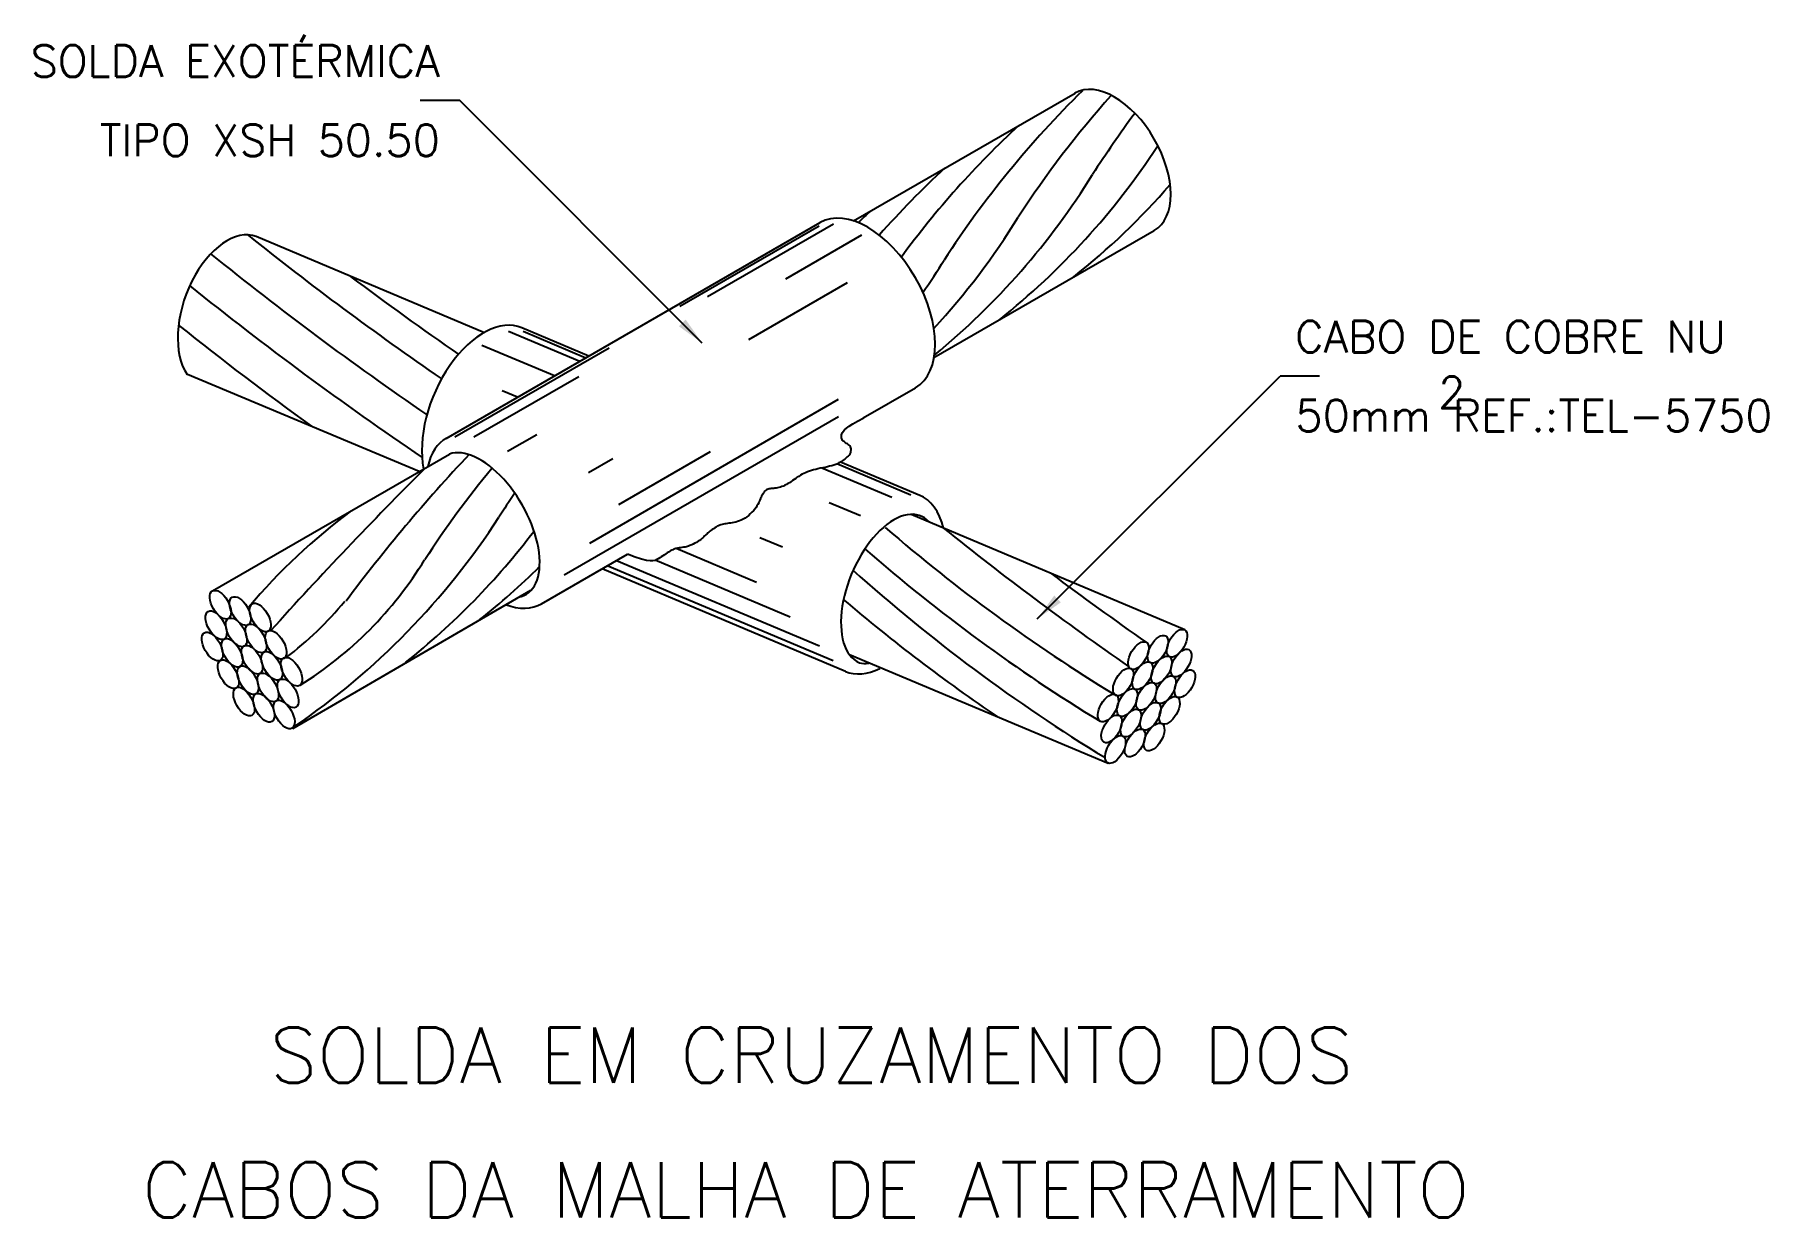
# Model space of a CAD drawing. Header units: millimetres. Extents: x -6624.7 to -6613.8, y -4655.6 to -4648.2.
import ezdxf
from ezdxf.enums import TextEntityAlignment as Align

# ---------------------------------------------------------------- set-up
doc = ezdxf.new("R2010")
doc.units = ezdxf.units.MM
doc.header["$LTSCALE"] = 10
doc.layers.add('Termotécnica', color=7, linetype='Continuous')
doc.styles.add('r140', font='romans.shx')
doc.styles.add('r80', font='romans.shx')

msp = doc.modelspace()

# ---------------------------------------------------------------- linework, layer by layer
at = {"layer": 'Termotécnica', "color": 2}
for p, q in [((-6622.053, -4648.579), (-6622.303, -4648.579)), ((-6620.518, -4650.114), (-6622.053, -4648.579)), ((-6619.561, -4649.34), (-6618.159, -4648.533)), ((-6621.896, -4650.049), (-6623.341, -4649.439)), ((-6619.052, -4650.204), (-6617.658, -4649.402)), ((-6622.31, -4650.927), (-6623.776, -4650.313)), ((-6618.398, -4651.859), (-6616.862, -4650.323)), ((-6616.612, -4650.323), (-6616.862, -4650.323)), ((-6623.618, -4651.682), (-6622.117, -4650.816)), ((-6617.465, -4651.928), (-6619.196, -4651.198)), ((-6623.108, -4652.553), (-6621.602, -4651.677)), ((-6617.95, -4652.774), (-6619.586, -4652.087))]:
    msp.add_line(p, q, dxfattribs=at)
at = {"layer": 'Termotécnica', "color": 3, "linetype": 'Continuous'}
for p, q in [((-6622.139, -4650.717), (-6619.773, -4649.351)), ((-6619.778, -4649.373), (-6620.66, -4649.882)), ((-6619.688, -4649.361), (-6620.485, -4649.821)), ((-6619.99, -4649.707), (-6619.509, -4649.429)), ((-6620.223, -4650.09), (-6619.6, -4649.731)), ((-6621.743, -4650.038), (-6621.292, -4650.228)), ((-6621.236, -4650.196), (-6621.66, -4650.017)), ((-6621.652, -4650.038), (-6621.254, -4650.206)), ((-6622.084, -4650.707), (-6621.107, -4650.143)), ((-6621.453, -4650.321), (-6621.912, -4650.128)), ((-6621.963, -4650.707), (-6621.299, -4650.324)), ((-6621.688, -4650.456), (-6621.784, -4650.416)), ((-6619.499, -4650.587), (-6619.169, -4650.397)), ((-6621.23, -4651.379), (-6619.655, -4650.469)), ((-6619.655, -4650.58), (-6621.392, -4651.583)), ((-6621.751, -4650.798), (-6621.565, -4650.691)), ((-6621.237, -4650.933), (-6621.084, -4650.844)), ((-6621.046, -4651.134), (-6620.466, -4650.799)), ((-6619.685, -4650.886), (-6619.698, -4650.89)), ((-6619.673, -4650.882), (-6619.685, -4650.886)), ((-6619.663, -4650.877), (-6619.673, -4650.882)), ((-6619.198, -4651.076), (-6619.666, -4650.878)), ((-6619.653, -4650.872), (-6619.663, -4650.877)), ((-6619.644, -4650.868), (-6619.653, -4650.872)), ((-6619.635, -4650.862), (-6619.644, -4650.868)), ((-6619.142, -4651.078), (-6619.643, -4650.867)), ((-6619.628, -4650.857), (-6619.635, -4650.862)), ((-6619.62, -4650.851), (-6619.628, -4650.857)), ((-6619.614, -4650.846), (-6619.62, -4650.851)), ((-6619.607, -4650.84), (-6619.614, -4650.846)), ((-6619.601, -4650.834), (-6619.607, -4650.84)), ((-6619.595, -4650.829), (-6619.601, -4650.834)), ((-6619.589, -4650.823), (-6619.595, -4650.829)), ((-6619.967, -4650.997), (-6619.976, -4651.003)), ((-6619.957, -4650.991), (-6619.967, -4650.997)), ((-6619.947, -4650.984), (-6619.957, -4650.991)), ((-6619.937, -4650.977), (-6619.947, -4650.984)), ((-6619.927, -4650.97), (-6619.937, -4650.977)), ((-6619.917, -4650.963), (-6619.927, -4650.97)), ((-6619.907, -4650.957), (-6619.917, -4650.963)), ((-6619.896, -4650.95), (-6619.907, -4650.957)), ((-6619.886, -4650.944), (-6619.896, -4650.95)), ((-6619.875, -4650.939), (-6619.886, -4650.944)), ((-6619.864, -4650.934), (-6619.875, -4650.939)), ((-6619.852, -4650.929), (-6619.864, -4650.934)), ((-6619.84, -4650.924), (-6619.852, -4650.929)), ((-6619.827, -4650.92), (-6619.84, -4650.924)), ((-6619.814, -4650.916), (-6619.827, -4650.92)), ((-6619.8, -4650.913), (-6619.814, -4650.916)), ((-6619.786, -4650.909), (-6619.8, -4650.913)), ((-6619.771, -4650.906), (-6619.786, -4650.909)), ((-6619.756, -4650.903), (-6619.771, -4650.906)), ((-6619.318, -4651.091), (-6619.761, -4650.904)), ((-6619.741, -4650.9), (-6619.756, -4650.903)), ((-6619.726, -4650.896), (-6619.741, -4650.9)), ((-6619.712, -4650.893), (-6619.726, -4650.896)), ((-6619.698, -4650.89), (-6619.712, -4650.893)), ((-6620.153, -4651.107), (-6620.157, -4651.115)), ((-6620.15, -4651.098), (-6620.153, -4651.107)), ((-6620.146, -4651.091), (-6620.15, -4651.098)), ((-6620.143, -4651.083), (-6620.146, -4651.091)), ((-6620.139, -4651.076), (-6620.143, -4651.083)), ((-6620.135, -4651.069), (-6620.139, -4651.076)), ((-6620.131, -4651.062), (-6620.135, -4651.069)), ((-6620.127, -4651.056), (-6620.131, -4651.062)), ((-6620.122, -4651.051), (-6620.127, -4651.056)), ((-6620.117, -4651.046), (-6620.122, -4651.051)), ((-6620.112, -4651.043), (-6620.117, -4651.046)), ((-6620.107, -4651.039), (-6620.112, -4651.043)), ((-6620.101, -4651.037), (-6620.107, -4651.039)), ((-6620.094, -4651.036), (-6620.101, -4651.037)), ((-6620.088, -4651.035), (-6620.094, -4651.036)), ((-6620.081, -4651.034), (-6620.088, -4651.035)), ((-6620.074, -4651.034), (-6620.081, -4651.034)), ((-6620.066, -4651.033), (-6620.074, -4651.034)), ((-6620.058, -4651.032), (-6620.066, -4651.033)), ((-6620.05, -4651.031), (-6620.058, -4651.032)), ((-6620.042, -4651.03), (-6620.05, -4651.031)), ((-6620.033, -4651.027), (-6620.042, -4651.03)), ((-6620.024, -4651.025), (-6620.033, -4651.027)), ((-6620.015, -4651.022), (-6620.024, -4651.025)), ((-6620.005, -4651.018), (-6620.015, -4651.022)), ((-6619.996, -4651.013), (-6620.005, -4651.018)), ((-6619.986, -4651.009), (-6619.996, -4651.013)), ((-6619.976, -4651.003), (-6619.986, -4651.009)), ((-6620.236, -4651.213), (-6620.247, -4651.221)), ((-6620.224, -4651.204), (-6620.236, -4651.213)), ((-6620.214, -4651.194), (-6620.224, -4651.204)), ((-6620.204, -4651.184), (-6620.214, -4651.194)), ((-6620.194, -4651.174), (-6620.204, -4651.184)), ((-6620.186, -4651.164), (-6620.194, -4651.174)), ((-6620.178, -4651.153), (-6620.186, -4651.164)), ((-6620.172, -4651.143), (-6620.178, -4651.153)), ((-6620.166, -4651.134), (-6620.172, -4651.143)), ((-6620.161, -4651.124), (-6620.166, -4651.134)), ((-6620.157, -4651.115), (-6620.161, -4651.124)), ((-6619.517, -4651.207), (-6619.715, -4651.124)), ((-6620.493, -4651.325), (-6620.498, -4651.329)), ((-6620.487, -4651.32), (-6620.493, -4651.325)), ((-6620.482, -4651.315), (-6620.487, -4651.32)), ((-6620.476, -4651.309), (-6620.482, -4651.315)), ((-6620.47, -4651.304), (-6620.476, -4651.309)), ((-6620.463, -4651.299), (-6620.47, -4651.304)), ((-6620.455, -4651.293), (-6620.463, -4651.299)), ((-6620.447, -4651.288), (-6620.455, -4651.293)), ((-6620.439, -4651.283), (-6620.447, -4651.288)), ((-6620.431, -4651.278), (-6620.439, -4651.283)), ((-6620.423, -4651.273), (-6620.431, -4651.278)), ((-6620.415, -4651.269), (-6620.423, -4651.273)), ((-6620.407, -4651.266), (-6620.415, -4651.269)), ((-6620.4, -4651.264), (-6620.407, -4651.266)), ((-6620.392, -4651.261), (-6620.4, -4651.264)), ((-6620.384, -4651.26), (-6620.392, -4651.261)), ((-6620.376, -4651.258), (-6620.384, -4651.26)), ((-6620.368, -4651.257), (-6620.376, -4651.258)), ((-6620.359, -4651.255), (-6620.368, -4651.257)), ((-6620.349, -4651.254), (-6620.359, -4651.255)), ((-6620.339, -4651.253), (-6620.349, -4651.254)), ((-6620.329, -4651.251), (-6620.339, -4651.253)), ((-6620.318, -4651.249), (-6620.329, -4651.251)), ((-6620.306, -4651.247), (-6620.318, -4651.249)), ((-6620.295, -4651.243), (-6620.306, -4651.247)), ((-6620.283, -4651.239), (-6620.295, -4651.243)), ((-6620.271, -4651.234), (-6620.283, -4651.239)), ((-6620.259, -4651.228), (-6620.271, -4651.234)), ((-6620.247, -4651.221), (-6620.259, -4651.228)), ((-6620.732, -4651.436), (-6620.74, -4651.441)), ((-6620.724, -4651.431), (-6620.732, -4651.436)), ((-6620.717, -4651.427), (-6620.724, -4651.431)), ((-6620.71, -4651.424), (-6620.717, -4651.427)), ((-6620.704, -4651.421), (-6620.71, -4651.424)), ((-6620.698, -4651.418), (-6620.704, -4651.421)), ((-6620.692, -4651.416), (-6620.698, -4651.418)), ((-6620.686, -4651.414), (-6620.692, -4651.416)), ((-6620.679, -4651.413), (-6620.686, -4651.414)), ((-6620.174, -4651.628), (-6620.683, -4651.414)), ((-6620.672, -4651.411), (-6620.679, -4651.413)), ((-6620.664, -4651.41), (-6620.672, -4651.411)), ((-6620.656, -4651.409), (-6620.664, -4651.41)), ((-6620.647, -4651.408), (-6620.656, -4651.409)), ((-6620.637, -4651.406), (-6620.647, -4651.408)), ((-6620.627, -4651.404), (-6620.637, -4651.406)), ((-6620.617, -4651.402), (-6620.627, -4651.404)), ((-6620.606, -4651.399), (-6620.617, -4651.402)), ((-6620.596, -4651.395), (-6620.606, -4651.399)), ((-6620.585, -4651.391), (-6620.596, -4651.395)), ((-6620.575, -4651.386), (-6620.585, -4651.391)), ((-6620.565, -4651.38), (-6620.575, -4651.386)), ((-6620.555, -4651.375), (-6620.565, -4651.38)), ((-6620.545, -4651.368), (-6620.555, -4651.375)), ((-6620.536, -4651.362), (-6620.545, -4651.368)), ((-6620.528, -4651.356), (-6620.536, -4651.362)), ((-6620.521, -4651.35), (-6620.528, -4651.356)), ((-6620.514, -4651.345), (-6620.521, -4651.35)), ((-6620.508, -4651.34), (-6620.514, -4651.345)), ((-6620.503, -4651.334), (-6620.508, -4651.34)), ((-6620.498, -4651.329), (-6620.503, -4651.334)), ((-6620.011, -4651.404), (-6620.153, -4651.345)), ((-6621.535, -4651.763), (-6620.992, -4651.449)), ((-6619.612, -4652.191), (-6621.152, -4651.542)), ((-6619.69, -4652.125), (-6621.119, -4651.523)), ((-6621.061, -4651.489), (-6619.776, -4652.03)), ((-6620.942, -4651.468), (-6620.992, -4651.449)), ((-6620.902, -4651.481), (-6620.942, -4651.468)), ((-6620.871, -4651.489), (-6620.902, -4651.481)), ((-6620.847, -4651.492), (-6620.871, -4651.489)), ((-6620.83, -4651.492), (-6620.847, -4651.492)), ((-6620.816, -4651.489), (-6620.83, -4651.492)), ((-6620.806, -4651.484), (-6620.816, -4651.489)), ((-6619.961, -4651.848), (-6620.815, -4651.488)), ((-6620.797, -4651.478), (-6620.806, -4651.484)), ((-6620.787, -4651.472), (-6620.797, -4651.478)), ((-6620.778, -4651.466), (-6620.787, -4651.472)), ((-6620.768, -4651.459), (-6620.778, -4651.466)), ((-6620.758, -4651.453), (-6620.768, -4651.459)), ((-6620.749, -4651.447), (-6620.758, -4651.453)), ((-6620.74, -4651.441), (-6620.749, -4651.447))]:
    msp.add_line(p, q, dxfattribs=at)
msp.add_lwpolyline([(-6619.589, -4650.823), (-6619.583, -4650.814), (-6619.579, -4650.806), (-6619.577, -4650.798), (-6619.576, -4650.79), (-6619.576, -4650.782), (-6619.578, -4650.776), (-6619.581, -4650.769), (-6619.584, -4650.764), (-6619.589, -4650.759), (-6619.594, -4650.755), (-6619.599, -4650.751), (-6619.605, -4650.748), (-6619.611, -4650.744), (-6619.616, -4650.741), (-6619.621, -4650.737), (-6619.626, -4650.734), (-6619.63, -4650.729), (-6619.633, -4650.724), (-6619.635, -4650.719), (-6619.637, -4650.714), (-6619.637, -4650.707), (-6619.637, -4650.701), (-6619.636, -4650.694), (-6619.634, -4650.687), (-6619.631, -4650.68), (-6619.626, -4650.672), (-6619.618, -4650.663), (-6619.606, -4650.652), (-6619.589, -4650.64), (-6619.566, -4650.625), (-6619.535, -4650.607), (-6619.496, -4650.586)], dxfattribs=at)
at = {"layer": 'Termotécnica', "color": 1}
for centre, radius, start, end in [((-6613.622, -4653.077), 6.4, 134.5571, 146.9668), ((-6613.218, -4652.753), 6.317, 138.2693, 147.0414), ((-6608.761, -4655.179), 11.13, 144.145, 146.5617), ((-6614.605, -4652.973), 5.765, 132.6958, 143.821), ((-6621.531, -4646.326), 4.649, 308.4803, 326.8718), ((-6615.075, -4653.244), 5.765, 132.6958, 138.5729), ((-6622, -4646.597), 4.649, 309.4279, 328.2103), ((-6620.971, -4646.155), 4.515, 308.3763, 319.1162), ((-6615.544, -4653.515), 5.765, 132.6958, 133.7845), ((-6622.47, -4646.868), 4.649, 317.309, 328.2103), ((-6610.038, -4632.713), 21.397, 231.3838, 235.4596), ((-6610.038, -4632.713), 21.637, 231.0881, 235.599), ((-6622.939, -4647.139), 4.649, 325.1889, 328.2103), ((-6610.038, -4632.713), 21.877, 231.1508, 235.9408), ((-6609.902, -4632.577), 21.397, 233.1248, 235.3829), ((-6610.533, -4633.381), 21.285, 231.34, 234.1785), ((-6614.342, -4658.03), 10.514, 136.6895, 143.2958), ((-6603.545, -4669.678), 26.516, 134.9266, 137.9959), ((-6617.422, -4654.6), 5.765, 140.1589, 147.3042), ((-6616.953, -4654.329), 5.765, 145.5298, 147.3042), ((-6620.463, -4654.241), 3.819, 126.6012, 139.9806), ((-6625.748, -4648.658), 4.7, 304.3466, 327.0433), ((-6625.287, -4648.494), 4.649, 308.4803, 322.8284), ((-6612.306, -4643.125), 10.783, 229.1402, 238.6593), ((-6605.606, -4634.592), 21.397, 231.2727, 235.1912), ((-6612.392, -4643.297), 10.783, 228.8516, 238.6593), ((-6624.366, -4650.199), 2.455, 302.0929, 328.4122), ((-6624.817, -4648.223), 4.649, 308.4723, 314.6905), ((-6612.361, -4643.527), 10.783, 228.0662, 238.6593), ((-6605.302, -4634.227), 21.681, 233.1316, 235.0952), ((-6624.483, -4650.345), 2.206, 307.1008, 320.5609), ((-6612.618, -4643.54), 10.783, 229.4661, 236.0196)]:
    msp.add_arc(centre, radius, start, end, dxfattribs=at)
at = {"layer": 'Termotécnica', "color": 3}
msp.add_arc((-6619.491, -4652.001), 0.14, 255.9251, 280.7629, dxfattribs=at)
at = {"layer": 'Termotécnica', "color": 2}
for centre, major_axis, start_param, end_param in [((-6617.909, -4648.967), (-0.251, 0.435), 3.141593, 6.283185), ((-6623.513, -4649.913), (0.173, 0.474), 0, 2.749314)]:
    msp.add_ellipse(centre, major_axis=major_axis, ratio=0.57735, start_param=start_param, end_param=end_param, dxfattribs=at)
at = {"layer": 'Termotécnica', "color": 3, "linetype": 'Continuous'}
for centre, major_axis, ratio, start_param, end_param in [((-6619.471, -4649.874), (-0.302, 0.523), 0.57735, 3.141593, 6.283185), ((-6621.894, -4650.574), (0.235, 0.557), 0.57735, 0, 2.436645), ((-6621.837, -4651.24), (-0.302, 0.523), 0.57735, 6.270306, 6.855167), ((-6621.889, -4651.266), (-0.254, 0.439), 0.522813, 2.957563, 6.180597), ((-6619.377, -4651.634), (0.235, 0.557), 0.57735, 5.607928, 6.296065), ((-6621.837, -4651.24), (-0.302, 0.523), 0.57735, 2.532293, 3.141593), ((-6619.377, -4651.634), (0.235, 0.557), 0.57735, 3.141593, 3.726578)]:
    msp.add_ellipse(centre, major_axis=major_axis, ratio=ratio, start_param=start_param, end_param=end_param, dxfattribs=at)
at = {"layer": 'Termotécnica', "color": 3}
msp.add_ellipse((-6619.329, -4651.672), major_axis=(-0.195, -0.464), ratio=0.522813, start_param=2.901241, end_param=6.283185, dxfattribs=at)
at = {"layer": 'Termotécnica', "color": 2}
for centre, major_axis in [((-6623.567, -4651.769), (-0.0504, 0.0873)), ((-6623.442, -4651.809), (-0.0504, 0.0873)), ((-6623.315, -4651.85), (-0.0504, 0.0873)), ((-6623.594, -4651.899), (-0.0504, 0.0873)), ((-6623.466, -4651.944), (-0.0504, 0.0873)), ((-6623.618, -4652.034), (-0.0504, 0.0873)), ((-6623.493, -4652.074), (-0.0504, 0.0873)), ((-6623.342, -4651.982), (-0.0504, 0.0873)), ((-6623.216, -4652.023), (-0.0504, 0.0873)), ((-6617.635, -4652.051), (0.0488, 0.0846)), ((-6617.514, -4652.013), (0.0488, 0.0846)), ((-6623.367, -4652.117), (-0.0504, 0.0873)), ((-6623.241, -4652.156), (-0.0504, 0.0873)), ((-6623.117, -4652.193), (-0.0504, 0.0873)), ((-6617.758, -4652.091), (0.0488, 0.0846)), ((-6617.612, -4652.182), (0.0488, 0.0846)), ((-6617.488, -4652.138), (0.0488, 0.0846)), ((-6623.517, -4652.209), (-0.0504, 0.0873)), ((-6623.393, -4652.246), (-0.0504, 0.0873)), ((-6623.266, -4652.292), (-0.0504, 0.0873)), ((-6617.854, -4652.258), (0.0488, 0.0846)), ((-6617.732, -4652.218), (0.0488, 0.0846)), ((-6617.464, -4652.269), (0.0488, 0.0846)), ((-6623.418, -4652.382), (-0.0504, 0.0873)), ((-6623.139, -4652.33), (-0.0504, 0.0873)), ((-6617.829, -4652.388), (0.0488, 0.0846)), ((-6617.708, -4652.349), (0.0488, 0.0846)), ((-6617.586, -4652.307), (0.0488, 0.0846)), ((-6623.292, -4652.421), (-0.0504, 0.0873)), ((-6623.164, -4652.464), (-0.0504, 0.0873)), ((-6617.95, -4652.423), (0.0488, 0.0846)), ((-6617.806, -4652.518), (0.0488, 0.0846)), ((-6617.682, -4652.475), (0.0488, 0.0846)), ((-6617.562, -4652.438), (0.0488, 0.0846)), ((-6617.928, -4652.555), (0.0488, 0.0846)), ((-6617.659, -4652.606), (0.0488, 0.0846)), ((-6617.904, -4652.685), (0.0488, 0.0846)), ((-6617.78, -4652.644), (0.0488, 0.0846))]:
    msp.add_ellipse(centre, major_axis=major_axis, ratio=0.509483, dxfattribs=at)
for points in [[(-6620.623, -4649.965), (-6620.666, -4650.007), (-6620.518, -4650.114)], [(-6618.249, -4651.754), (-6618.291, -4651.711), (-6618.398, -4651.859)]]:
    msp.add_solid(points, dxfattribs=at)

# ---------------------------------------------------------------- texts
at = {"layer": 'Termotécnica', "color": 2, "style": 'r80'}
for s, p in [('SOLDA EXOTÉRMICA', (-6622.179, -4648.429)), ('TIPO XSH 50.50', (-6622.179, -4648.93))]:
    msp.add_text(s, height=0.2, dxfattribs=at).set_placement(p, align=Align.RIGHT)
for s, p in [('CABO DE COBRE NU', (-6616.766, -4650.173)), ('2', (-6615.861, -4650.526)), ('50mm REF.:TEL-5750', (-6616.764, -4650.672))]:
    msp.add_text(s, height=0.2, dxfattribs=at).set_placement(p)
at = {"layer": 'Termotécnica', "color": 5, "style": 'r140'}
for s, p in [('  SOLDA EM CRUZAMENTO DOS', (-6620.067, -4654.899)), ('CABOS DA MALHA DE ATERRAMENTO', (-6619.863, -4655.751))]:
    msp.add_text(s, height=0.35, dxfattribs=at).set_placement(p, align=Align.BOTTOM_CENTER)

doc.saveas('drawing.dxf')
